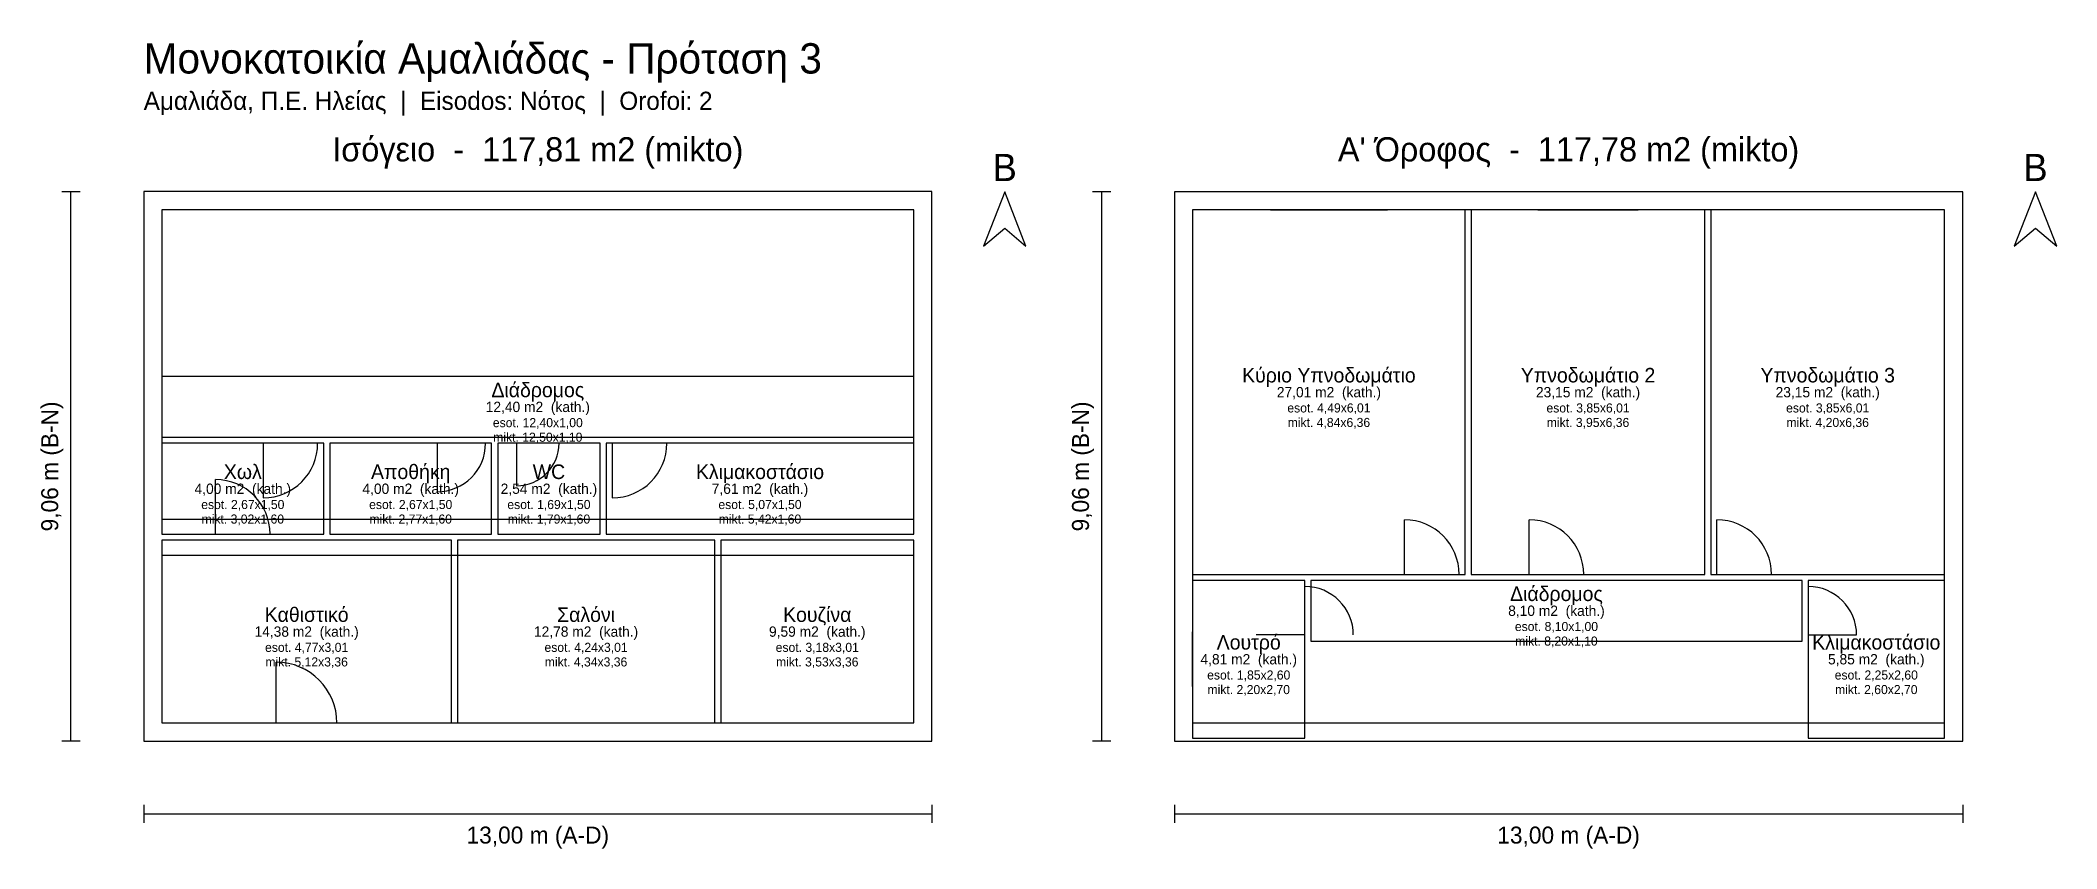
# Model space of a CAD drawing. Header units: metres. Extents: x -1.7 to 31.6, y -1.8 to 11.6.
import ezdxf
from ezdxf.enums import TextEntityAlignment as Align

# ---------------------------------------------------------------- set-up
doc = ezdxf.new("R2010")
doc.units = ezdxf.units.M
for name, color, linetype in [('DIMS', 4, 'CONTINUOUS'), ('NORTH', 2, 'CONTINUOUS'), ('OPENINGS', 1, 'CONTINUOUS'), ('OUTLINE', 7, 'CONTINUOUS'), ('ROOMS', 3, 'CONTINUOUS'), ('TEXT', 7, 'CONTINUOUS'), ('TITLE', 5, 'CONTINUOUS'), ('WALLS', 8, 'CONTINUOUS')]:
    doc.layers.add(name, color=color, linetype=linetype)

msp = doc.modelspace()

# ---------------------------------------------------------------- linework, layer by layer
at = {"layer": 'DIMS'}
for p, q in [((-1.05, 9.06), (-1.35, 9.06)), ((-1.2, 0), (-1.2, 9.06)), ((15.95, 9.06), (15.65, 9.06)), ((15.8, 0), (15.8, 9.06)), ((-1.05, 0), (-1.35, 0)), ((15.95, 0), (15.65, 0)), ((0, -1.05), (0, -1.35)), ((0, -1.2), (13, -1.2)), ((13, -1.05), (13, -1.35)), ((17, -1.05), (17, -1.35)), ((17, -1.2), (30, -1.2)), ((30, -1.05), (30, -1.35))]:
    msp.add_line(p, q, dxfattribs=at)
at = {"layer": 'NORTH'}
for points in [[(14.2, 9.06), (13.85, 8.16), (14.2, 8.46), (14.55, 8.16)], [(31.2, 9.06), (30.85, 8.16), (31.2, 8.46), (31.55, 8.16)]]:
    msp.add_lwpolyline(points, close=True, dxfattribs=at)
at = {"layer": 'OPENINGS'}
for p, q in [((18.5826, 8.76), (20.5121, 8.76)), ((22.9941, 8.76), (24.648, 8.76)), ((29.7, 4.9281), (29.7, 6.5819)), ((1.9691, 4.912), (1.9691, 4.012)), ((4.8382, 4.912), (4.8382, 4.112)), ((6.15, 4.912), (6.15, 4.212)), ((7.7287, 4.912), (7.7287, 4.012)), ((1.1846, 3.412), (1.1846, 4.312)), ((20.7947, 2.75), (20.7947, 3.65)), ((22.85, 2.75), (22.85, 3.65)), ((25.9474, 2.75), (25.9474, 3.65)), ((17.3, 0.9), (17.3, 1.8)), ((19.15, 1.75), (18.35, 1.75)), ((27.45, 1.75), (28.25, 1.75)), ((2.187, 0.3), (2.187, 1.3)), ((2.1734, 0.3), (3.2005, 0.3)), ((6.8392, 0.3), (7.7521, 0.3)), ((10.6587, 0.3), (11.5587, 0.3))]:
    msp.add_line(p, q, dxfattribs=at)
for centre, radius, start, end in [((1.9691, 4.912), 0.9, 270, 360), ((4.8382, 4.912), 0.8, 270, 360), ((6.15, 4.912), 0.7, 270, 360), ((7.7287, 4.912), 0.9, 270, 360), ((1.1846, 3.412), 0.9, 0, 90), ((20.7947, 2.75), 0.9, 0, 90), ((22.85, 2.75), 0.9, 0, 90), ((25.9474, 2.75), 0.9, 0, 90), ((19.15, 1.75), 0.8, 0, 90), ((27.45, 1.75), 0.8, 0, 90), ((2.187, 0.3), 1, 0, 90)]:
    msp.add_arc(centre, radius, start, end, dxfattribs=at)
at = {"layer": 'OUTLINE'}
for points in [[(0, 0), (13, 0), (13, 9.062), (0, 9.062)], [(17, 0), (30, 0), (30, 9.06), (17, 9.06)]]:
    msp.add_lwpolyline(points, close=True, dxfattribs=at)
at = {"layer": 'ROOMS'}
for points in [[(17.3, 2.75), (21.7947, 2.75), (21.7947, 8.76), (17.3, 8.76)], [(21.8947, 2.75), (25.7474, 2.75), (25.7474, 8.76), (21.8947, 8.76)], [(25.8474, 2.75), (29.7, 2.75), (29.7, 8.76), (25.8474, 8.76)], [(0.3, 5.012), (12.7, 5.012), (12.7, 6.012), (0.3, 6.012)], [(0.3, 3.412), (2.9691, 3.412), (2.9691, 4.912), (0.3, 4.912)], [(3.0691, 3.412), (5.7382, 3.412), (5.7382, 4.912), (3.0691, 4.912)], [(5.8382, 3.412), (7.5287, 3.412), (7.5287, 4.912), (5.8382, 4.912)], [(7.6287, 3.412), (12.7, 3.412), (12.7, 4.912), (7.6287, 4.912)], [(0.3, 0.3), (5.0739, 0.3), (5.0739, 3.312), (0.3, 3.312)], [(5.1739, 0.3), (9.4174, 0.3), (9.4174, 3.312), (5.1739, 3.312)], [(9.5174, 0.3), (12.7, 0.3), (12.7, 3.312), (9.5174, 3.312)], [(17.3, 0.05), (19.15, 0.05), (19.15, 2.65), (17.3, 2.65)], [(19.25, 1.65), (27.35, 1.65), (27.35, 2.65), (19.25, 2.65)], [(27.45, 0.05), (29.7, 0.05), (29.7, 2.65), (27.45, 2.65)]]:
    msp.add_lwpolyline(points, close=True, dxfattribs=at)
at = {"layer": 'WALLS'}
for points in [[(0.3, 3.662), (12.7, 3.662), (12.7, 8.762), (0.3, 8.762)], [(17.3, 0.3), (29.7, 0.3), (29.7, 8.76), (17.3, 8.76)], [(0.3, 0.3), (12.7, 0.3), (12.7, 3.062), (0.3, 3.062)]]:
    msp.add_lwpolyline(points, close=True, dxfattribs=at)

# ---------------------------------------------------------------- texts
at = {"layer": 'DIMS'}
for p in [(-1.55, 4.53), (15.45, 4.53)]:
    msp.add_text('9,06 m (B-N)', height=0.28, rotation=90, dxfattribs=at).set_placement(p, align=Align.MIDDLE_CENTER)
for p in [(6.5, -1.55), (23.5, -1.55)]:
    msp.add_text('13,00 m (A-D)', height=0.28, dxfattribs=at).set_placement(p, align=Align.MIDDLE_CENTER)
at = {"layer": 'NORTH'}
for p in [(14.2, 9.46), (31.2, 9.46)]:
    msp.add_text('B', height=0.45, dxfattribs=at).set_placement(p, align=Align.MIDDLE_CENTER)
at = {"layer": 'TEXT'}
for s, height, p in [('Κύριο Υπνοδωμάτιο', 0.24, (19.5474, 6.035)), ('Υπνοδωμάτιο 2', 0.24, (23.8211, 6.035)), ('Υπνοδωμάτιο 3', 0.24, (27.7737, 6.035)), ('Διάδρομος', 0.24, (6.5, 5.792)), ('27,01 m2  (kath.)', 0.17, (19.5474, 5.755)), ('23,15 m2  (kath.)', 0.17, (23.8211, 5.755)), ('23,15 m2  (kath.)', 0.17, (27.7737, 5.755)), ('12,40 m2  (kath.)', 0.17, (6.5, 5.512)), ('esot. 12,40x1,00', 0.15, (6.5, 5.252)), ('esot. 4,49x6,01', 0.15, (19.5474, 5.495)), ('mikt. 4,84x6,36', 0.15, (19.5474, 5.255)), ('esot. 3,85x6,01', 0.15, (23.8211, 5.495)), ('mikt. 3,95x6,36', 0.15, (23.8211, 5.255)), ('esot. 3,85x6,01', 0.15, (27.7737, 5.495)), ('mikt. 4,20x6,36', 0.15, (27.7737, 5.255)), ('mikt. 12,50x1,10', 0.15, (6.5, 5.012)), ('Χωλ', 0.24, (1.6346, 4.442)), ('Αποθήκη', 0.24, (4.4037, 4.442)), ('WC', 0.24, (6.6835, 4.442)), ('Κλιμακοστάσιο', 0.24, (10.1643, 4.442)), ('4,00 m2  (kath.)', 0.17, (1.6346, 4.162)), ('4,00 m2  (kath.)', 0.17, (4.4037, 4.162)), ('2,54 m2  (kath.)', 0.17, (6.6835, 4.162)), ('7,61 m2  (kath.)', 0.17, (10.1643, 4.162)), ('esot. 2,67x1,50', 0.15, (1.6346, 3.902)), ('mikt. 3,02x1,60', 0.15, (1.6346, 3.662)), ('esot. 2,67x1,50', 0.15, (4.4037, 3.902)), ('mikt. 2,77x1,60', 0.15, (4.4037, 3.662)), ('esot. 1,69x1,50', 0.15, (6.6835, 3.902)), ('mikt. 1,79x1,60', 0.15, (6.6835, 3.662)), ('esot. 5,07x1,50', 0.15, (10.1643, 3.902)), ('mikt. 5,42x1,60', 0.15, (10.1643, 3.662)), ('Διάδρομος', 0.24, (23.3, 2.43)), ('Καθιστικό', 0.24, (2.687, 2.086)), ('Σαλόνι', 0.24, (7.2957, 2.086)), ('Κουζίνα', 0.24, (11.1087, 2.086)), ('8,10 m2  (kath.)', 0.17, (23.3, 2.15)), ('14,38 m2  (kath.)', 0.17, (2.687, 1.806)), ('12,78 m2  (kath.)', 0.17, (7.2957, 1.806)), ('9,59 m2  (kath.)', 0.17, (11.1087, 1.806)), ('Λουτρό', 0.24, (18.225, 1.63)), ('esot. 8,10x1,00', 0.15, (23.3, 1.89)), ('mikt. 8,20x1,10', 0.15, (23.3, 1.65)), ('Κλιμακοστάσιο', 0.24, (28.575, 1.63)), ('esot. 4,77x3,01', 0.15, (2.687, 1.546)), ('mikt. 5,12x3,36', 0.15, (2.687, 1.306)), ('esot. 4,24x3,01', 0.15, (7.2957, 1.546)), ('mikt. 4,34x3,36', 0.15, (7.2957, 1.306)), ('esot. 3,18x3,01', 0.15, (11.1087, 1.546)), ('mikt. 3,53x3,36', 0.15, (11.1087, 1.306)), ('4,81 m2  (kath.)', 0.17, (18.225, 1.35)), ('5,85 m2  (kath.)', 0.17, (28.575, 1.35)), ('esot. 1,85x2,60', 0.15, (18.225, 1.09)), ('esot. 2,25x2,60', 0.15, (28.575, 1.09)), ('mikt. 2,20x2,70', 0.15, (18.225, 0.85)), ('mikt. 2,60x2,70', 0.15, (28.575, 0.85))]:
    msp.add_text(s, height=height, dxfattribs=at).set_placement(p, align=Align.MIDDLE_CENTER)
at = {"layer": 'TITLE'}
for s, height, p in [('Μονοκατοικία Αμαλιάδας - Πρόταση 3', 0.5, (0, 11.26)), ('Αμαλιάδα, Π.Ε. Ηλείας  |  Eisodos: Νότος  |  Orofoi: 2', 0.3, (0, 10.56))]:
    msp.add_text(s, height=height, dxfattribs=at).set_placement(p, align=Align.MIDDLE_LEFT)
for s, p in [('Ισόγειο  -  117,81 m2 (mikto)', (6.5, 9.76)), ("Α' Όροφος  -  117,78 m2 (mikto)", (23.5, 9.76))]:
    msp.add_text(s, height=0.4, dxfattribs=at).set_placement(p, align=Align.MIDDLE_CENTER)

doc.saveas('drawing.dxf')
